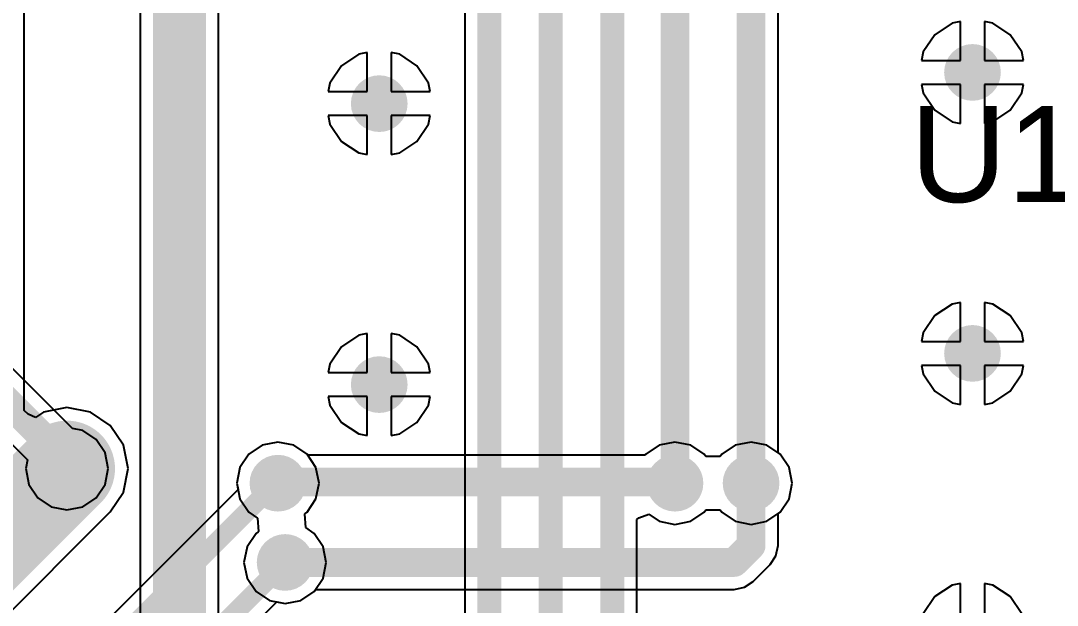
# Model space of a CAD drawing. Header units: millimetres. Extents: x -0.26 to 4.68, y -0.29 to 2.93.
# Drawn here: x 3.3547 to 3.7863, y 1.1881 to 1.4315 of the extents above; entities that cross this region are included whole.
import ezdxf

# ---------------------------------------------------------------- set-up
doc = ezdxf.new("R2010")
doc.units = ezdxf.units.MM
doc.header["$MEASUREMENT"] = 0
for name, color, linetype in [('BottomLayer', 5, 'Continuous'), ('BottomSolder', 6, 'Continuous'), ('TopLayer', 1, 'Continuous'), ('TopOverlay', 2, 'Continuous'), ('TopSolder', 216, 'Continuous'), ('ViaHoleLayer', 16, 'Continuous')]:
    doc.layers.add(name, color=color, linetype=linetype)
doc.styles.add('Arial', font='arial.ttf', dxfattribs={"height": 0.2})

msp = doc.modelspace()

# ---------------------------------------------------------------- hatches: boundary and pattern name
at = {"layer": 'BottomLayer'}
h = msp.add_hatch(color=5, dxfattribs=at)
edge = h.paths.add_edge_path()
edge.add_arc((3.751, 1.41), 0.01181, 0, 360)
h = msp.add_hatch(color=5, dxfattribs=at)
edge = h.paths.add_edge_path()
edge.add_arc((3.504, 1.397), 0.01181, 0, 360)
h = msp.add_hatch(color=5, dxfattribs=at)
edge = h.paths.add_edge_path()
edge.add_arc((3.751, 1.293), 0.01181, 0, 360)
h = msp.add_hatch(color=5, dxfattribs=at)
edge = h.paths.add_edge_path()
edge.add_arc((3.504, 1.28), 0.01181, 0, 360)
h = msp.add_hatch(color=5, dxfattribs=at)
edge = h.paths.add_edge_path()
edge.add_arc((3.374, 1.245), 0.01181, 0, 360)
h = msp.add_hatch(color=5, dxfattribs=at)
edge = h.paths.add_edge_path()
edge.add_arc((3.46182, 1.23895), 0.01181, 0, 360)
h = msp.add_hatch(color=5, dxfattribs=at)
edge = h.paths.add_edge_path()
edge.add_arc((3.62714, 1.23895), 0.01181, 0, 360)
h = msp.add_hatch(color=5, dxfattribs=at)
edge = h.paths.add_edge_path()
edge.add_arc((3.65882, 1.23895), 0.01181, 0, 360)
h = msp.add_hatch(color=5, dxfattribs=at)
edge = h.paths.add_edge_path()
edge.add_arc((3.46482, 1.20595), 0.01181, 0, 360)
at = {"layer": 'BottomSolder'}
h = msp.add_hatch(color=6, dxfattribs=at)
edge = h.paths.add_edge_path()
edge.add_arc((3.751, 1.41), 0.00591, 0, 360)
h = msp.add_hatch(color=6, dxfattribs=at)
edge = h.paths.add_edge_path()
edge.add_arc((3.504, 1.397), 0.00591, 0, 360)
h = msp.add_hatch(color=6, dxfattribs=at)
edge = h.paths.add_edge_path()
edge.add_arc((3.751, 1.293), 0.00591, 0, 360)
h = msp.add_hatch(color=6, dxfattribs=at)
edge = h.paths.add_edge_path()
edge.add_arc((3.504, 1.28), 0.00591, 0, 360)
h = msp.add_hatch(color=6, dxfattribs=at)
edge = h.paths.add_edge_path()
edge.add_arc((3.374, 1.245), 0.00591, 0, 360)
h = msp.add_hatch(color=6, dxfattribs=at)
edge = h.paths.add_edge_path()
edge.add_arc((3.46182, 1.23895), 0.00591, 0, 360)
h = msp.add_hatch(color=6, dxfattribs=at)
edge = h.paths.add_edge_path()
edge.add_arc((3.62714, 1.23895), 0.00591, 0, 360)
h = msp.add_hatch(color=6, dxfattribs=at)
edge = h.paths.add_edge_path()
edge.add_arc((3.65882, 1.23895), 0.00591, 0, 360)
h = msp.add_hatch(color=6, dxfattribs=at)
edge = h.paths.add_edge_path()
edge.add_arc((3.46482, 1.20595), 0.00591, 0, 360)
at = {"layer": 'TopLayer'}
h = msp.add_hatch(color=1, dxfattribs=at)
edge = h.paths.add_edge_path()
edge.add_arc((3.751, 1.41), 0.01181, 0, 360)
h = msp.add_hatch(color=1, dxfattribs=at)
edge = h.paths.add_edge_path()
edge.add_arc((3.504, 1.397), 0.01181, 0, 360)
h = msp.add_hatch(color=1, dxfattribs=at)
edge = h.paths.add_edge_path()
edge.add_arc((3.751, 1.293), 0.01181, 0, 360)
h = msp.add_hatch(color=1, dxfattribs=at)
edge = h.paths.add_edge_path()
edge.add_arc((3.504, 1.28), 0.01181, 0, 360)
h = msp.add_hatch(color=1, dxfattribs=at)
edge = h.paths.add_edge_path()
edge.add_arc((3.374, 1.245), 0.01181, 0, 360)
h = msp.add_hatch(color=1, dxfattribs=at)
edge = h.paths.add_edge_path()
edge.add_arc((3.46182, 1.23895), 0.01181, 0, 360)
h = msp.add_hatch(color=1, dxfattribs=at)
edge = h.paths.add_edge_path()
edge.add_arc((3.62714, 1.23895), 0.01181, 0, 360)
h = msp.add_hatch(color=1, dxfattribs=at)
edge = h.paths.add_edge_path()
edge.add_arc((3.65882, 1.23895), 0.01181, 0, 360)
h = msp.add_hatch(color=1, dxfattribs=at)
edge = h.paths.add_edge_path()
edge.add_arc((3.46482, 1.20595), 0.01181, 0, 360)
at = {"layer": 'TopSolder'}
h = msp.add_hatch(color=216, dxfattribs=at)
edge = h.paths.add_edge_path()
edge.add_arc((3.751, 1.41), 0.00591, 0, 360)
h = msp.add_hatch(color=216, dxfattribs=at)
edge = h.paths.add_edge_path()
edge.add_arc((3.504, 1.397), 0.00591, 0, 360)
h = msp.add_hatch(color=216, dxfattribs=at)
edge = h.paths.add_edge_path()
edge.add_arc((3.751, 1.293), 0.00591, 0, 360)
h = msp.add_hatch(color=216, dxfattribs=at)
edge = h.paths.add_edge_path()
edge.add_arc((3.504, 1.28), 0.00591, 0, 360)
h = msp.add_hatch(color=216, dxfattribs=at)
edge = h.paths.add_edge_path()
edge.add_arc((3.374, 1.245), 0.00591, 0, 360)
h = msp.add_hatch(color=216, dxfattribs=at)
edge = h.paths.add_edge_path()
edge.add_arc((3.46182, 1.23895), 0.00591, 0, 360)
h = msp.add_hatch(color=216, dxfattribs=at)
edge = h.paths.add_edge_path()
edge.add_arc((3.62714, 1.23895), 0.00591, 0, 360)
h = msp.add_hatch(color=216, dxfattribs=at)
edge = h.paths.add_edge_path()
edge.add_arc((3.65882, 1.23895), 0.00591, 0, 360)
h = msp.add_hatch(color=216, dxfattribs=at)
edge = h.paths.add_edge_path()
edge.add_arc((3.46482, 1.20595), 0.00591, 0, 360)
at = {"layer": 'ViaHoleLayer'}
h = msp.add_hatch(color=16, dxfattribs=at)
edge = h.paths.add_edge_path()
edge.add_arc((3.751, 1.41), 0.00591, 0, 360)
h = msp.add_hatch(color=16, dxfattribs=at)
edge = h.paths.add_edge_path()
edge.add_arc((3.504, 1.397), 0.00591, 0, 360)
h = msp.add_hatch(color=16, dxfattribs=at)
edge = h.paths.add_edge_path()
edge.add_arc((3.751, 1.293), 0.00591, 0, 360)
h = msp.add_hatch(color=16, dxfattribs=at)
edge = h.paths.add_edge_path()
edge.add_arc((3.504, 1.28), 0.00591, 0, 360)
h = msp.add_hatch(color=16, dxfattribs=at)
edge = h.paths.add_edge_path()
edge.add_arc((3.374, 1.245), 0.00591, 0, 360)
h = msp.add_hatch(color=16, dxfattribs=at)
edge = h.paths.add_edge_path()
edge.add_arc((3.46182, 1.23895), 0.00591, 0, 360)
h = msp.add_hatch(color=16, dxfattribs=at)
edge = h.paths.add_edge_path()
edge.add_arc((3.62714, 1.23895), 0.00591, 0, 360)
h = msp.add_hatch(color=16, dxfattribs=at)
edge = h.paths.add_edge_path()
edge.add_arc((3.65882, 1.23895), 0.00591, 0, 360)
h = msp.add_hatch(color=16, dxfattribs=at)
edge = h.paths.add_edge_path()
edge.add_arc((3.46482, 1.20595), 0.00591, 0, 360)

# ---------------------------------------------------------------- linework, layer by layer
at = {"layer": 'BottomLayer'}
for p, q in [((3.3562, 1.26918), (3.3562, 2.5639)), ((3.43714, 1.12416), (3.43714, 1.65151)), ((3.40451, 1.64475), (3.40451, 1.12416)), ((3.74249, 1.43055), (3.73528, 1.42572)), ((3.746, 1.43124), (3.74249, 1.43055)), ((3.746, 1.415), (3.746, 1.43124)), ((3.75951, 1.43055), (3.756, 1.43124)), ((3.756, 1.43124), (3.756, 1.415)), ((3.76672, 1.42572), (3.75951, 1.43055)), ((3.73528, 1.42572), (3.73045, 1.41851)), ((3.77155, 1.41851), (3.76672, 1.42572)), ((3.49549, 1.41755), (3.48828, 1.41272)), ((3.499, 1.41824), (3.49549, 1.41755)), ((3.499, 1.402), (3.499, 1.41824)), ((3.51251, 1.41755), (3.509, 1.41824)), ((3.509, 1.41824), (3.509, 1.402)), ((3.51972, 1.41272), (3.51251, 1.41755)), ((3.73045, 1.41851), (3.72976, 1.415)), ((3.77224, 1.415), (3.77155, 1.41851)), ((3.48828, 1.41272), (3.48345, 1.40551)), ((3.52455, 1.40551), (3.51972, 1.41272)), ((3.72976, 1.415), (3.746, 1.415)), ((3.756, 1.415), (3.77224, 1.415)), ((3.48345, 1.40551), (3.48276, 1.402)), ((3.52524, 1.402), (3.52455, 1.40551)), ((3.746, 1.405), (3.72976, 1.405)), ((3.72976, 1.405), (3.73045, 1.40149)), ((3.746, 1.38876), (3.746, 1.405)), ((3.77224, 1.405), (3.756, 1.405)), ((3.756, 1.405), (3.756, 1.38876)), ((3.77155, 1.40149), (3.77224, 1.405)), ((3.48276, 1.402), (3.499, 1.402)), ((3.509, 1.402), (3.52524, 1.402)), ((3.73045, 1.40149), (3.73528, 1.39428)), ((3.76672, 1.39428), (3.77155, 1.40149)), ((3.73528, 1.39428), (3.74249, 1.38945)), ((3.75951, 1.38945), (3.76672, 1.39428)), ((3.499, 1.392), (3.48276, 1.392)), ((3.48276, 1.392), (3.48345, 1.38849)), ((3.499, 1.37576), (3.499, 1.392)), ((3.52524, 1.392), (3.509, 1.392)), ((3.509, 1.392), (3.509, 1.37576)), ((3.52455, 1.38849), (3.52524, 1.392)), ((3.48345, 1.38849), (3.48828, 1.38128)), ((3.51972, 1.38128), (3.52455, 1.38849)), ((3.74249, 1.38945), (3.746, 1.38876)), ((3.756, 1.38876), (3.75951, 1.38945)), ((3.48828, 1.38128), (3.49549, 1.37645)), ((3.51251, 1.37645), (3.51972, 1.38128)), ((3.49549, 1.37645), (3.499, 1.37576)), ((3.509, 1.37576), (3.51251, 1.37645)), ((3.74249, 1.31355), (3.73528, 1.30872)), ((3.746, 1.31424), (3.74249, 1.31355)), ((3.746, 1.298), (3.746, 1.31424)), ((3.75951, 1.31355), (3.756, 1.31424)), ((3.756, 1.31424), (3.756, 1.298)), ((3.76672, 1.30872), (3.75951, 1.31355)), ((3.73528, 1.30872), (3.73045, 1.30151)), ((3.77155, 1.30151), (3.76672, 1.30872)), ((3.49549, 1.30055), (3.48828, 1.29572)), ((3.499, 1.30124), (3.49549, 1.30055)), ((3.499, 1.285), (3.499, 1.30124)), ((3.51251, 1.30055), (3.509, 1.30124)), ((3.509, 1.30124), (3.509, 1.285)), ((3.51972, 1.29572), (3.51251, 1.30055)), ((3.73045, 1.30151), (3.72976, 1.298)), ((3.77224, 1.298), (3.77155, 1.30151)), ((3.48828, 1.29572), (3.48345, 1.28851)), ((3.52455, 1.28851), (3.51972, 1.29572)), ((3.72976, 1.298), (3.746, 1.298)), ((3.756, 1.298), (3.77224, 1.298)), ((3.48345, 1.28851), (3.48276, 1.285)), ((3.52524, 1.285), (3.52455, 1.28851)), ((3.746, 1.288), (3.72976, 1.288)), ((3.72976, 1.288), (3.73045, 1.28449)), ((3.746, 1.27176), (3.746, 1.288)), ((3.77224, 1.288), (3.756, 1.288)), ((3.756, 1.288), (3.756, 1.27176)), ((3.77155, 1.28449), (3.77224, 1.288)), ((3.48276, 1.285), (3.499, 1.285)), ((3.509, 1.285), (3.52524, 1.285)), ((3.73045, 1.28449), (3.73528, 1.27728)), ((3.76672, 1.27728), (3.77155, 1.28449)), ((3.499, 1.275), (3.48276, 1.275)), ((3.48276, 1.275), (3.48345, 1.27149)), ((3.499, 1.25876), (3.499, 1.275)), ((3.52524, 1.275), (3.509, 1.275)), ((3.509, 1.275), (3.509, 1.25876)), ((3.52455, 1.27149), (3.52524, 1.275)), ((3.73528, 1.27728), (3.74249, 1.27245)), ((3.75951, 1.27245), (3.76672, 1.27728)), ((3.35781, 1.26774), (3.3562, 1.26918)), ((3.374, 1.27049), (3.36425, 1.26855)), ((3.38375, 1.26855), (3.374, 1.27049)), ((3.48345, 1.27149), (3.48828, 1.26428)), ((3.51972, 1.26428), (3.52455, 1.27149)), ((3.74249, 1.27245), (3.746, 1.27176)), ((3.756, 1.27176), (3.75951, 1.27245)), ((3.36085, 1.26628), (3.35781, 1.26774)), ((3.36425, 1.26855), (3.36085, 1.26628)), ((3.39202, 1.26302), (3.38375, 1.26855)), ((3.39755, 1.25475), (3.39202, 1.26302)), ((3.48828, 1.26428), (3.49549, 1.25945)), ((3.51251, 1.25945), (3.51972, 1.26428)), ((3.46182, 1.25609), (3.45526, 1.25478)), ((3.46838, 1.25478), (3.46182, 1.25609)), ((3.49549, 1.25945), (3.499, 1.25876)), ((3.509, 1.25876), (3.51251, 1.25945)), ((3.62714, 1.25609), (3.62058, 1.25478)), ((3.6337, 1.25478), (3.62714, 1.25609)), ((3.65882, 1.25609), (3.65226, 1.25478)), ((3.66538, 1.25478), (3.65882, 1.25609)), ((3.39949, 1.245), (3.39755, 1.25475)), ((3.45526, 1.25478), (3.4497, 1.25107)), ((3.47394, 1.25107), (3.46838, 1.25478)), ((3.62058, 1.25478), (3.61502, 1.25107)), ((3.63926, 1.25107), (3.6337, 1.25478)), ((3.65226, 1.25478), (3.6467, 1.25107)), ((3.67094, 1.25107), (3.66538, 1.25478)), ((3.4497, 1.25107), (3.44599, 1.24551)), ((3.47421, 1.25066), (3.47394, 1.25107)), ((3.61475, 1.25066), (3.47421, 1.25066)), ((3.61502, 1.25107), (3.61475, 1.25066)), ((3.63997, 1.25), (3.63926, 1.25107)), ((3.64599, 1.25), (3.63997, 1.25)), ((3.6467, 1.25107), (3.64599, 1.25)), ((3.67466, 1.24551), (3.67094, 1.25107)), ((3.39755, 1.23525), (3.39949, 1.245)), ((3.44599, 1.24551), (3.44468, 1.23895)), ((3.67596, 1.23895), (3.67466, 1.24551)), ((3.44468, 1.23895), (3.44599, 1.23239)), ((3.67466, 1.23239), (3.67596, 1.23895)), ((3.39202, 1.22698), (3.39755, 1.23525)), ((3.44599, 1.23239), (3.4497, 1.22683)), ((3.67094, 1.22683), (3.67466, 1.23239)), ((3.34431, 1.17926), (3.39202, 1.22698)), ((3.4497, 1.22683), (3.45326, 1.22445)), ((3.67004, 1.22622), (3.67094, 1.22683)), ((3.67004, 1.21298), (3.67004, 1.22622)), ((3.45326, 1.22445), (3.45367, 1.21885)), ((3.4527, 1.21807), (3.44899, 1.21251)), ((3.4536, 1.21867), (3.4527, 1.21807)), ((3.45367, 1.21885), (3.4536, 1.21867)), ((3.66918, 1.20869), (3.67004, 1.21298)), ((3.67004, 1.21298), (3.67004, 1.21298)), ((3.44899, 1.21251), (3.44768, 1.20595)), ((3.66675, 1.20505), (3.66918, 1.20869)), ((3.44768, 1.20595), (3.44899, 1.19939)), ((3.65972, 1.19802), (3.66675, 1.20505)), ((3.66675, 1.20505), (3.66675, 1.20505)), ((3.44899, 1.19939), (3.4527, 1.19383)), ((3.65179, 1.19473), (3.65609, 1.19559)), ((3.65609, 1.19559), (3.65972, 1.19802)), ((3.74249, 1.19655), (3.73528, 1.19172)), ((3.746, 1.19724), (3.74249, 1.19655)), ((3.746, 1.181), (3.746, 1.19724)), ((3.75951, 1.19655), (3.756, 1.19724)), ((3.756, 1.19724), (3.756, 1.181)), ((3.76672, 1.19172), (3.75951, 1.19655)), ((3.4527, 1.19383), (3.45826, 1.19011)), ((3.47138, 1.19011), (3.47694, 1.19383)), ((3.47694, 1.19383), (3.47755, 1.19473)), ((3.47755, 1.19473), (3.65179, 1.19473)), ((3.65179, 1.19473), (3.65179, 1.19473)), ((3.73528, 1.19172), (3.73045, 1.18451)), ((3.77155, 1.18451), (3.76672, 1.19172)), ((3.45826, 1.19011), (3.46482, 1.18881)), ((3.46482, 1.18881), (3.47138, 1.19011))]:
    msp.add_line(p, q, dxfattribs=at)
for points, const_width in [([(3.42082, 1.12), (3.42082, 1.65151)], 0.022), ([(3.31882, 1.18982), (3.374, 1.245)], 0.04), ([(3.46182, 1.23995), (3.46232, 1.23945)], 0.012), ([(3.46232, 1.23945), (3.62664, 1.23945)], 0.012), ([(3.62664, 1.23945), (3.62714, 1.23895)], 0.012), ([(3.65882, 1.21298), (3.65882, 1.23895)], 0.012), ([(3.65179, 1.20595), (3.65882, 1.21298)], 0.012), ([(3.46482, 1.20595), (3.65179, 1.20595)], 0.012)]:
    msp.add_lwpolyline(points, dxfattribs=dict(at, const_width=const_width))
for points, const_width in [([(3.364, 1.245, 1), (3.384, 1.245, 1)], 0.02), ([(3.45882, 1.23995, 1), (3.46482, 1.23995, 1)], 0.006), ([(3.45932, 1.23945, 1), (3.46532, 1.23945, 1)], 0.006), ([(3.45932, 1.23945, 1), (3.46532, 1.23945, 1)], 0.006), ([(3.62364, 1.23945, 1), (3.62964, 1.23945, 1)], 0.006), ([(3.62364, 1.23945, 1), (3.62964, 1.23945, 1)], 0.006), ([(3.62414, 1.23895, 1), (3.63014, 1.23895, 1)], 0.006), ([(3.65582, 1.23895, 1), (3.66182, 1.23895, 1)], 0.006), ([(3.65582, 1.21298, 1), (3.66182, 1.21298, 1)], 0.006), ([(3.65582, 1.21298, 1), (3.66182, 1.21298, 1)], 0.006), ([(3.46182, 1.20595, 1), (3.46782, 1.20595, 1)], 0.006), ([(3.64879, 1.20595, 1), (3.65479, 1.20595, 1)], 0.006), ([(3.64879, 1.20595, 1), (3.65479, 1.20595, 1)], 0.006)]:
    msp.add_lwpolyline(points, format="xyb", close=True, dxfattribs=dict(at, const_width=const_width))
at = {"layer": 'TopLayer'}
for p, q in [((3.53963, 1.44174), (3.53963, 1.08895)), ((3.67004, 1.25167), (3.67004, 1.4433)), ((3.74249, 1.43055), (3.73528, 1.42572)), ((3.746, 1.43124), (3.74249, 1.43055)), ((3.746, 1.415), (3.746, 1.43124)), ((3.75951, 1.43055), (3.756, 1.43124)), ((3.756, 1.43124), (3.756, 1.415)), ((3.76672, 1.42572), (3.75951, 1.43055)), ((3.73528, 1.42572), (3.73045, 1.41851)), ((3.77155, 1.41851), (3.76672, 1.42572)), ((3.49549, 1.41755), (3.48828, 1.41272)), ((3.499, 1.41824), (3.49549, 1.41755)), ((3.499, 1.402), (3.499, 1.41824)), ((3.51251, 1.41755), (3.509, 1.41824)), ((3.509, 1.41824), (3.509, 1.402)), ((3.51972, 1.41272), (3.51251, 1.41755)), ((3.73045, 1.41851), (3.72976, 1.415)), ((3.77224, 1.415), (3.77155, 1.41851)), ((3.48828, 1.41272), (3.48345, 1.40551)), ((3.52455, 1.40551), (3.51972, 1.41272)), ((3.72976, 1.415), (3.746, 1.415)), ((3.756, 1.415), (3.77224, 1.415)), ((3.48345, 1.40551), (3.48276, 1.402)), ((3.52524, 1.402), (3.52455, 1.40551)), ((3.746, 1.405), (3.72976, 1.405)), ((3.72976, 1.405), (3.73045, 1.40149)), ((3.746, 1.38876), (3.746, 1.405)), ((3.77224, 1.405), (3.756, 1.405)), ((3.756, 1.405), (3.756, 1.38876)), ((3.77155, 1.40149), (3.77224, 1.405)), ((3.48276, 1.402), (3.499, 1.402)), ((3.509, 1.402), (3.52524, 1.402)), ((3.73045, 1.40149), (3.73528, 1.39428)), ((3.76672, 1.39428), (3.77155, 1.40149)), ((3.73528, 1.39428), (3.74249, 1.38945)), ((3.75951, 1.38945), (3.76672, 1.39428)), ((3.499, 1.392), (3.48276, 1.392)), ((3.48276, 1.392), (3.48345, 1.38849)), ((3.499, 1.37576), (3.499, 1.392)), ((3.52524, 1.392), (3.509, 1.392)), ((3.509, 1.392), (3.509, 1.37576)), ((3.52455, 1.38849), (3.52524, 1.392)), ((3.48345, 1.38849), (3.48828, 1.38128)), ((3.51972, 1.38128), (3.52455, 1.38849)), ((3.74249, 1.38945), (3.746, 1.38876)), ((3.756, 1.38876), (3.75951, 1.38945)), ((3.48828, 1.38128), (3.49549, 1.37645)), ((3.51251, 1.37645), (3.51972, 1.38128)), ((3.49549, 1.37645), (3.499, 1.37576)), ((3.509, 1.37576), (3.51251, 1.37645)), ((3.74249, 1.31355), (3.73528, 1.30872)), ((3.746, 1.31424), (3.74249, 1.31355)), ((3.746, 1.298), (3.746, 1.31424)), ((3.75951, 1.31355), (3.756, 1.31424)), ((3.756, 1.31424), (3.756, 1.298)), ((3.76672, 1.30872), (3.75951, 1.31355)), ((3.73528, 1.30872), (3.73045, 1.30151)), ((3.77155, 1.30151), (3.76672, 1.30872)), ((3.37633, 1.26168), (3.33724, 1.30077)), ((3.49549, 1.30055), (3.48828, 1.29572)), ((3.499, 1.30124), (3.49549, 1.30055)), ((3.499, 1.285), (3.499, 1.30124)), ((3.51251, 1.30055), (3.509, 1.30124)), ((3.509, 1.30124), (3.509, 1.285)), ((3.51972, 1.29572), (3.51251, 1.30055)), ((3.73045, 1.30151), (3.72976, 1.298)), ((3.77224, 1.298), (3.77155, 1.30151)), ((3.48828, 1.29572), (3.48345, 1.28851)), ((3.52455, 1.28851), (3.51972, 1.29572)), ((3.72976, 1.298), (3.746, 1.298)), ((3.756, 1.298), (3.77224, 1.298)), ((3.48345, 1.28851), (3.48276, 1.285)), ((3.52524, 1.285), (3.52455, 1.28851)), ((3.746, 1.288), (3.72976, 1.288)), ((3.72976, 1.288), (3.73045, 1.28449)), ((3.746, 1.27176), (3.746, 1.288)), ((3.77224, 1.288), (3.756, 1.288)), ((3.756, 1.288), (3.756, 1.27176)), ((3.77155, 1.28449), (3.77224, 1.288)), ((3.48276, 1.285), (3.499, 1.285)), ((3.509, 1.285), (3.52524, 1.285)), ((3.73045, 1.28449), (3.73528, 1.27728)), ((3.76672, 1.27728), (3.77155, 1.28449)), ((3.32466, 1.28162), (3.35759, 1.24869)), ((3.499, 1.275), (3.48276, 1.275)), ((3.48276, 1.275), (3.48345, 1.27149)), ((3.499, 1.25876), (3.499, 1.275)), ((3.52524, 1.275), (3.509, 1.275)), ((3.509, 1.275), (3.509, 1.25876)), ((3.52455, 1.27149), (3.52524, 1.275)), ((3.73528, 1.27728), (3.74249, 1.27245)), ((3.75951, 1.27245), (3.76672, 1.27728)), ((3.48345, 1.27149), (3.48828, 1.26428)), ((3.51972, 1.26428), (3.52455, 1.27149)), ((3.74249, 1.27245), (3.746, 1.27176)), ((3.756, 1.27176), (3.75951, 1.27245)), ((3.38056, 1.26084), (3.37633, 1.26168)), ((3.38612, 1.25712), (3.38056, 1.26084)), ((3.48828, 1.26428), (3.49549, 1.25945)), ((3.51251, 1.25945), (3.51972, 1.26428)), ((3.38984, 1.25156), (3.38612, 1.25712)), ((3.46182, 1.25609), (3.45526, 1.25478)), ((3.46838, 1.25478), (3.46182, 1.25609)), ((3.49549, 1.25945), (3.499, 1.25876)), ((3.509, 1.25876), (3.51251, 1.25945)), ((3.39114, 1.245), (3.38984, 1.25156)), ((3.45526, 1.25478), (3.4497, 1.25107)), ((3.47394, 1.25107), (3.46838, 1.25478)), ((3.67094, 1.25107), (3.67004, 1.25167)), ((3.35759, 1.24869), (3.35686, 1.245)), ((3.4497, 1.25107), (3.44599, 1.24551)), ((3.47766, 1.24551), (3.47394, 1.25107)), ((3.67466, 1.24551), (3.67094, 1.25107)), ((3.35686, 1.245), (3.35816, 1.23844)), ((3.38984, 1.23844), (3.39114, 1.245)), ((3.44599, 1.24551), (3.44468, 1.23895)), ((3.47896, 1.23895), (3.47766, 1.24551)), ((3.67596, 1.23895), (3.67466, 1.24551)), ((3.44468, 1.23895), (3.44521, 1.23631)), ((3.47766, 1.23239), (3.47896, 1.23895)), ((3.67466, 1.23239), (3.67596, 1.23895)), ((3.35816, 1.23844), (3.36188, 1.23288)), ((3.44521, 1.23631), (3.37302, 1.16412)), ((3.38612, 1.23288), (3.38984, 1.23844)), ((3.36188, 1.23288), (3.36744, 1.22916)), ((3.38056, 1.22916), (3.38612, 1.23288)), ((3.47394, 1.22683), (3.47766, 1.23239)), ((3.67094, 1.22683), (3.67466, 1.23239)), ((3.36744, 1.22916), (3.374, 1.22786)), ((3.374, 1.22786), (3.38056, 1.22916)), ((3.47298, 1.22605), (3.47304, 1.22623)), ((3.47339, 1.22044), (3.47298, 1.22605)), ((3.47304, 1.22623), (3.47394, 1.22683)), ((3.61215, 1.22457), (3.6162, 1.22604)), ((3.6162, 1.22604), (3.62058, 1.22311)), ((3.6337, 1.22311), (3.63926, 1.22683)), ((3.63926, 1.22683), (3.63997, 1.2279)), ((3.63997, 1.2279), (3.64599, 1.2279)), ((3.64599, 1.2279), (3.6467, 1.22683)), ((3.6467, 1.22683), (3.65226, 1.22311)), ((3.66538, 1.22311), (3.67094, 1.22683)), ((3.6112, 1.22382), (3.61215, 1.22457)), ((3.6112, 1.11437), (3.6112, 1.22382)), ((3.62058, 1.22311), (3.62714, 1.22181)), ((3.62714, 1.22181), (3.6337, 1.22311)), ((3.65226, 1.22311), (3.65882, 1.22181)), ((3.65882, 1.22181), (3.66538, 1.22311)), ((3.47694, 1.21807), (3.47339, 1.22044)), ((3.48066, 1.21251), (3.47694, 1.21807)), ((3.48196, 1.20595), (3.48066, 1.21251)), ((3.48066, 1.19939), (3.48196, 1.20595)), ((3.47694, 1.19383), (3.48066, 1.19939)), ((3.74249, 1.19655), (3.73528, 1.19172)), ((3.746, 1.19724), (3.74249, 1.19655)), ((3.746, 1.181), (3.746, 1.19724)), ((3.75951, 1.19655), (3.756, 1.19724)), ((3.756, 1.19724), (3.756, 1.181)), ((3.76672, 1.19172), (3.75951, 1.19655)), ((3.47138, 1.19011), (3.47694, 1.19383)), ((3.73528, 1.19172), (3.73045, 1.18451)), ((3.77155, 1.18451), (3.76672, 1.19172)), ((3.41385, 1.142), (3.46135, 1.1895)), ((3.46135, 1.1895), (3.46482, 1.18881)), ((3.46482, 1.18881), (3.47138, 1.19011))]:
    msp.add_line(p, q, dxfattribs=at)
for points, const_width in [([(3.54982, 1.08895), (3.54982, 1.61495)], 0.01), ([(3.57541, 1.09955), (3.57541, 1.61636)], 0.01), ([(3.601, 1.11015), (3.601, 1.61577)], 0.01), ([(3.62714, 1.23895), (3.62714, 1.4621)], 0.012), ([(3.65882, 1.23895), (3.65882, 1.44795)], 0.012), ([(3.32931, 1.29284), (3.374, 1.24814)], 0.012), ([(3.374, 1.245), (3.374, 1.24814)], 0.012), ([(3.37682, 1.15495), (3.46182, 1.23995)], 0.008), ([(3.39414, 1.13526), (3.46482, 1.20595)], 0.008)]:
    msp.add_lwpolyline(points, dxfattribs=dict(at, const_width=const_width))
for points, const_width in [([(3.371, 1.24814, 1), (3.377, 1.24814, 1)], 0.006), ([(3.371, 1.24814, 1), (3.377, 1.24814, 1)], 0.006), ([(3.371, 1.245, 1), (3.377, 1.245, 1)], 0.006), ([(3.45982, 1.23995, 1), (3.46382, 1.23995, 1)], 0.004), ([(3.62414, 1.23895, 1), (3.63014, 1.23895, 1)], 0.006), ([(3.65582, 1.23895, 1), (3.66182, 1.23895, 1)], 0.006), ([(3.46282, 1.20595, 1), (3.46682, 1.20595, 1)], 0.004)]:
    msp.add_lwpolyline(points, format="xyb", close=True, dxfattribs=dict(at, const_width=const_width))

# ---------------------------------------------------------------- texts
at = {"layer": 'TopOverlay', "style": 'Arial'}
msp.add_text('U13', height=0.04, dxfattribs=at).set_placement((3.72502, 1.35601))

doc.saveas('drawing.dxf')
